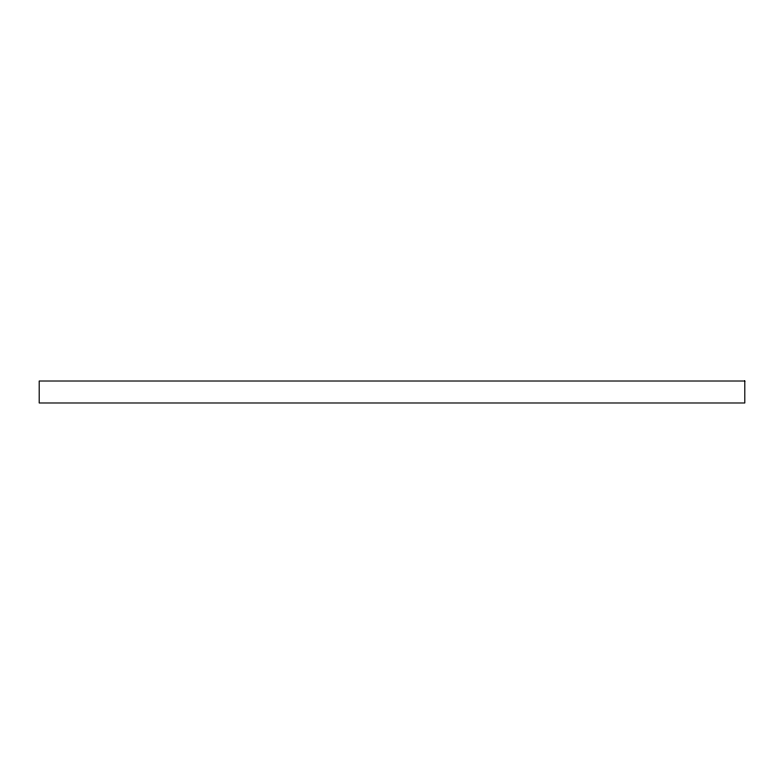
<?xml version="1.0" encoding="UTF-8"?>
<svg xmlns="http://www.w3.org/2000/svg" width="784" height="784" viewBox="0 0 784 784"><rect width="100%" height="100%" fill="white"/><g stroke="black" fill="none" stroke-linecap="round" stroke-linejoin="round"><path stroke-width="1.18" d="M744.8 381.014L39.2 381.014L39.2 402.986L744.8 402.986L744.8 381.014"/></g></svg>
